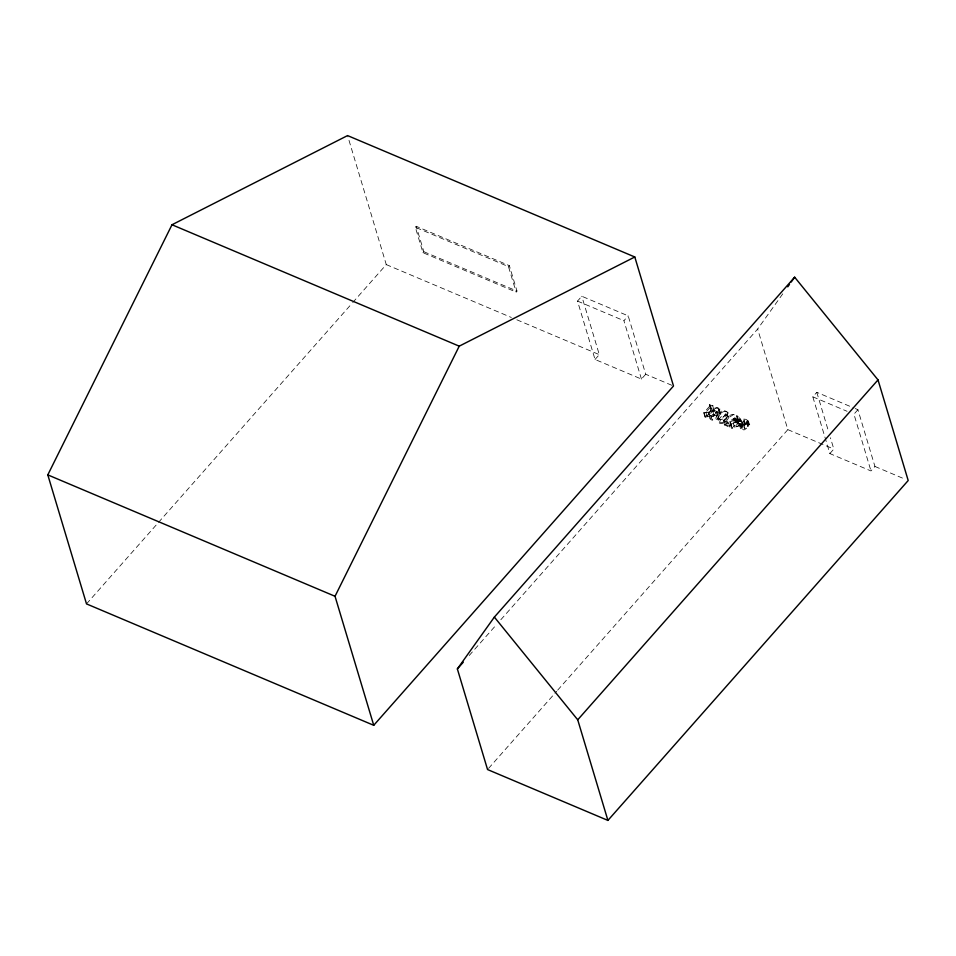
<?xml version="1.0" encoding="UTF-8"?>
<svg xmlns="http://www.w3.org/2000/svg" width="956" height="956" viewBox="0 0 956 956"><rect width="100%" height="100%" fill="white"/><g stroke="black" fill="none" stroke-linecap="round" stroke-linejoin="round"><path stroke-width="0.72" stroke-dasharray="4.78 3.58" d="M709.4 414.438C709.543 406.754 723.835 404.543 720.657 414.522C717.586 412.263 720.131 403.169 712.686 410.937L713.917 415.047C726.763 415.382 707.775 426.842 709.4 414.438C713.272 420.963 721.816 409.049 712.686 410.937M710.631 418.549C711.097 414.271 717.562 408.977 721.147 413.123M727.516 412.538C724.433 426.113 708.348 416.111 724.146 410.686C738.044 413.793 718.04 433.02 717.251 417.736M709.436 416.625L708.229 412.072L705.863 412.251L711.073 406.431L713.128 405.786L709.328 404.866L710.989 410.16L704.99 416.971L709.436 416.625L708.229 412.072M715.793 412.179C715.829 416.888 707.332 416.266 711.993 411.737C722.927 408.463 712.59 429.041 710.69 414.916M719.486 414.33C722.031 410.996 714.263 412.251 713.917 415.047M747.664 420.819L748.895 424.93L747.09 420.102A4.565 3.274 -16.7 0 0 745.465 419.278C738.104 417.856 747.054 426.675 741.115 424.954A1.721 1.231 -16.7 0 1 740.685 424.153L740.769 422.66L739.036 424.619L740.828 428.957L739.944 424.416L740.828 428.957M743.756 424.189L744.939 428.623L742.346 429.065A1.721 1.231 -16.7 0 1 741.916 428.264L742.43 426.95L741.031 420.556L737.028 418.871L739.765 417.557L741.318 421.297L738.02 419.899L736.777 415.788L737.614 420.365L738.653 420.76L737.064 422.468L735.738 421.907L734.495 417.796L733.909 418.465L735.152 422.576L736.467 423.15L731.878 428.336L742.262 424.667L740.087 417.186L736.777 415.788M733.778 414.45L724.505 420.329L725.747 424.44C726.859 427.547 733.957 424.034 729.966 427.284L724.457 424.954L723.214 420.843C736.849 406.515 739.86 420.281 725.747 424.44M747.951 420.401L749.743 424.751L748.118 426.711L746.469 422.433L746.696 420.616L744.15 419.959L743.529 421.202L746.409 428.515L743.947 429.997L741.175 428.527M747.712 426.543L748.106 425.145L746.875 421.034M500.825 619.739L757.654 329.031L783.466 292.859M748.118 426.711L746.887 422.6L748.512 420.64M704.99 416.971L703.747 412.861L710.475 405.284L709.328 404.866M709.46 416.183C703.234 418.848 711.575 409.467 714.036 410.267L713.128 405.786M415.334 227.253L416.207 226.273L509.357 265.637L516.993 291.078L516.12 292.07L422.97 252.695L415.334 227.253L508.484 266.628L516.12 292.07M86.506 603.893L157.501 523.541M158.493 522.418L351.76 303.661M352.74 302.538L386.272 264.597L347.566 135.585M422.97 252.695L423.843 251.715L416.207 226.273M508.484 266.628L509.357 265.637M645.706 374.25L641.44 379.078L595.038 359.468L577.52 301.092L581.798 296.252L628.188 315.862L645.706 374.25L672.176 385.435M641.44 379.078L623.921 320.702L628.188 315.862M595.038 359.468L599.304 354.64L581.798 296.252M469.205 655.517L496.869 624.208M709.77 404.376L710.559 408.977L711.706 409.395L710.989 410.16M724.457 424.954L733.455 418.668L735.021 418.561M729.966 427.284L728.735 423.173C732.714 419.923 725.628 423.436 724.505 420.329M731.878 428.336L730.647 424.225L735.236 419.039L733.909 418.465M737.064 422.468L735.833 418.358L737.423 416.649L736.371 416.254M734.507 427.26L733.252 423.138L736.419 419.565L739.514 420.927L740.757 425.038L734.507 427.26L737.65 423.675L736.419 419.565M735.152 422.576L735.738 421.907M742.262 424.667L738.259 422.982L740.996 421.668M740.279 428.73L742.011 426.77L740.769 422.66M855.178 408.535L857.914 409.694L874.943 466.456L870.976 470.95L829.856 453.574L812.815 396.812L816.794 392.319L853.804 407.961M488.528 768.433L556.691 691.284M557.671 690.16L787.84 429.638L757.654 329.031M857.914 409.694L853.947 414.187L870.976 470.95M829.856 453.574L833.823 449.081L830.417 437.729M733.276 423.15L739.514 420.927M740.542 421.106L730.647 424.225M703.747 412.861L708.205 412.514M812.815 396.812L847.088 411.295M577.52 301.092L623.921 320.702M423.843 251.715L516.993 291.078M787.84 429.638L833.823 449.081M874.943 466.456L905.535 479.386M386.272 264.597L511.341 317.464M516.837 319.782L599.304 354.64M734.495 417.796L735.833 418.358M711.001 408.487L714.359 409.897M723.214 420.843L728.735 423.173M737.65 423.675L740.757 425.038M748.895 424.93L748.321 424.213A4.565 3.274 -16.7 0 0 746.696 423.389C743.111 422.504 742.286 426.495 744.987 428.3M726.202 412.084L725.951 411.666C721.027 410.16 715.793 418.489 719.856 422.576C724.648 424.022 729.882 416.254 726.202 412.084C725.867 415.012 721.505 420.628 718.386 418.071M727.444 416.195L727.193 415.776C723.716 414.271 720.215 419.218 719.629 422.182M743.529 421.202C748.154 423.771 742.011 428.276 739.944 424.416M748.106 425.145L745.967 423.926L744.76 425.312M718.255 410.22L719.426 410.411L719.916 409.013M728.747 416.649C725.771 411.905 718.255 417.437 718.482 421.847M717.036 416.29L715.566 415.274L713.224 415.848L711.921 419.027M816.794 392.319L828.709 432.052M744.15 419.959L746.457 427.595M741.999 421.524L743.23 425.635M739.048 417.402L740.279 421.524M740.721 424.464L741.964 428.575M737.423 416.649L738.653 420.76M737.028 418.871L738.259 422.982M735.236 419.039L736.467 423.15M730.205 421.512L732.32 428.527M729.882 421.381L731.125 425.492M723.895 420.078L725.126 424.189M719.043 409.132L720.215 413.554M717.012 411.976L718.243 416.087M712.794 406.157L714.036 410.267M710.475 405.284L711.706 409.395M705.863 412.251L707.117 416.374M704.202 413.052L705.432 417.163"/><path stroke-width="1.43" d="M47.8 474.881L171.996 224.756L347.566 135.585L634.796 256.985L673.502 385.997L373.736 725.305L86.506 603.893L47.8 474.881L335.03 596.281L373.736 725.305M335.03 596.281L459.227 346.168L634.796 256.985M457.362 668.925L494.36 617.098L794.651 277.192L878.014 379.902L908.2 480.521L607.908 820.415L487.548 769.544L457.362 668.925L463.278 662.221M787.768 286.836L789.489 284.422M791.21 282.02L794.651 277.192M607.908 820.415L577.723 719.808L878.014 379.902M171.996 224.756L459.227 346.168M494.36 617.098L577.723 719.808"/></g></svg>
